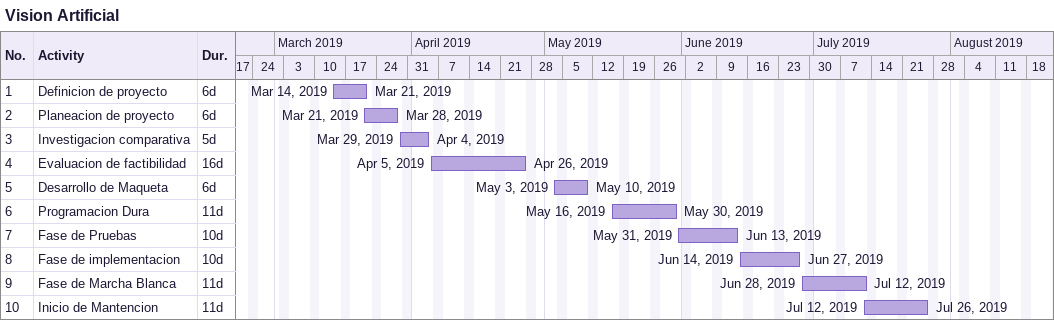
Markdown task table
Vision Artificial

| ID | Task | Duration | Start | Finish |
|---|---|---|---|---|
| 1 | Definicion de proyecto | 6d | 2019-03-14 | 2019-03-21 |
| 2 | Planeacion de proyecto | 6d | 2019-03-21 | 2019-03-28 |
| 3 | Investigacion comparativa | 5d | 2019-03-29 | 2019-04-04 |
| 4 | Evaluacion de factibilidad | 16d | 2019-04-05 | 2019-04-26 |
| 5 | Desarrollo de Maqueta | 6d | 2019-05-03 | 2019-05-10 |
| 6 | Programacion Dura | 11d | 2019-05-16 | 2019-05-30 |
| 7 | Fase de Pruebas | 10d | 2019-05-31 | 2019-06-13 |
| 8 | Fase de implementacion | 10d | 2019-06-14 | 2019-06-27 |
| 9 | Fase de Marcha Blanca | 11d | 2019-06-28 | 2019-07-12 |
| 10 | Inicio de Mantencion | 11d | 2019-07-12 | 2019-07-26 |
